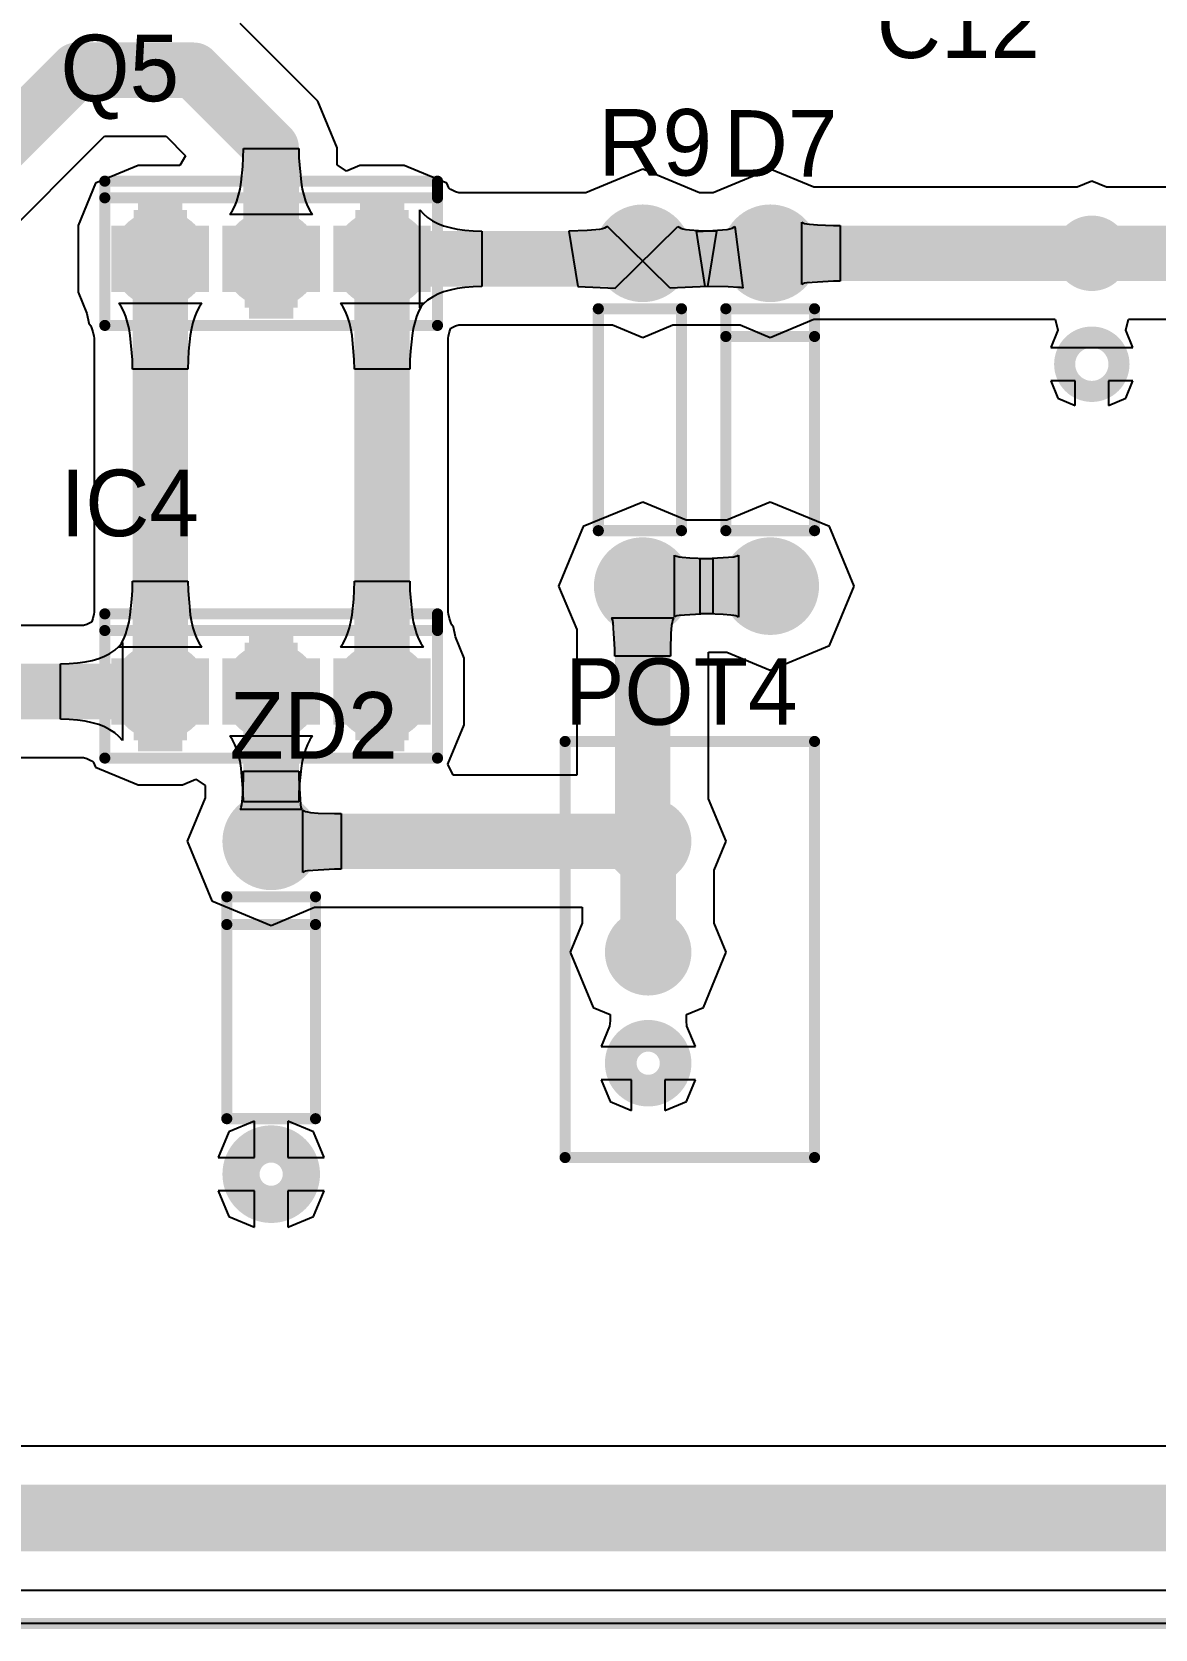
# Model space of a CAD drawing. Header units: millimetres. Extents: x 0.99 to 6.92, y 0.99 to 4.95.
# Drawn here: x 4.919 to 5.932, y 0.995 to 2.434 of the extents above; entities that cross this region are included whole.
import ezdxf

# ---------------------------------------------------------------- set-up
doc = ezdxf.new("R2010")
doc.units = ezdxf.units.MM
doc.header["$MEASUREMENT"] = 0
for name, color, linetype in [('BottomLayer', 5, 'Continuous'), ('BottomSolder', 6, 'Continuous'), ('Mechanical1', 6, 'Continuous'), ('MultiLayer', 9, 'Continuous'), ('TopLayer', 1, 'Continuous'), ('TopOverlay', 2, 'Continuous'), ('TopSolder', 216, 'Continuous')]:
    doc.layers.add(name, color=color, linetype=linetype)

msp = doc.modelspace()

# ---------------------------------------------------------------- linework, layer by layer
at = {"layer": 'BottomLayer'}
for p, q in [((5.1771, 2.3721), (5.1071, 2.4421)), ((5.1945, 2.33), (5.1771, 2.3721)), ((4.8321, 2.1879), (4.9847, 2.3405)), ((4.9847, 2.3405), (5.0403, 2.3405)), ((5.0403, 2.3405), (5.0579, 2.3229)), ((5.0579, 2.3229), (5.0525, 2.3141)), ((5.1095, 2.3132), (5.1099, 2.321)), ((5.1099, 2.321), (5.11, 2.3294)), ((5.11, 2.3294), (5.16, 2.3294)), ((5.16, 2.3294), (5.1601, 2.321)), ((5.1601, 2.321), (5.162, 2.2991)), ((5.1945, 2.3146), (5.1945, 2.33)), ((5.015, 2.3141), (4.9767, 2.2983)), ((5.0525, 2.3141), (5.015, 2.3141)), ((5.108, 2.2991), (5.1095, 2.3132)), ((5.2028, 2.3091), (5.1945, 2.3146)), ((5.215, 2.3141), (5.2028, 2.3091)), ((5.255, 2.3141), (5.215, 2.3141)), ((5.2933, 2.2983), (5.255, 2.3141)), ((5.47, 2.3108), (5.4187, 2.2895)), ((5.5213, 2.2895), (5.47, 2.3108)), ((5.585, 2.3108), (5.5337, 2.2895)), ((5.6242, 2.2945), (5.585, 2.3108)), ((4.9767, 2.2983), (4.9609, 2.26)), ((5.1055, 2.2873), (5.1069, 2.2929)), ((5.1069, 2.2929), (5.108, 2.2991)), ((5.162, 2.2991), (5.1631, 2.2929)), ((5.1631, 2.2929), (5.1645, 2.2873)), ((5.2951, 2.2939), (5.2933, 2.2983)), ((5.2953, 2.2936), (5.2951, 2.2939)), ((5.296, 2.2931), (5.2953, 2.2936)), ((5.297, 2.2924), (5.296, 2.2931)), ((5.2987, 2.2915), (5.297, 2.2924)), ((5.3011, 2.2905), (5.2987, 2.2915)), ((5.3043, 2.2896), (5.3011, 2.2905)), ((5.3045, 2.2895), (5.3043, 2.2896)), ((5.4187, 2.2895), (5.3045, 2.2895)), ((5.5337, 2.2895), (5.5213, 2.2895)), ((5.8619, 2.2945), (5.6242, 2.2945)), ((5.875, 2.2999), (5.8619, 2.2945)), ((5.8881, 2.2945), (5.875, 2.2999)), ((6.3458, 2.2945), (5.8881, 2.2945)), ((5.1, 2.2735), (5.1021, 2.2776)), ((5.1021, 2.2776), (5.1039, 2.2821)), ((5.1039, 2.2821), (5.1055, 2.2873)), ((5.1645, 2.2873), (5.1661, 2.2821)), ((5.1661, 2.2821), (5.1679, 2.2776)), ((5.1679, 2.2776), (5.17, 2.2735)), ((5.0976, 2.27), (5.1, 2.2735)), ((5.1724, 2.27), (5.0976, 2.27)), ((5.17, 2.2735), (5.1724, 2.27)), ((5.2692, 2.1858), (5.2692, 2.2742)), ((5.2692, 2.2742), (5.2724, 2.2705)), ((5.2724, 2.2705), (5.2761, 2.2673)), ((5.2761, 2.2673), (5.2804, 2.2644)), ((5.2804, 2.2644), (5.2852, 2.2619)), ((5.2852, 2.2619), (5.2905, 2.2598)), ((5.6136, 2.207), (5.6136, 2.263)), ((5.6136, 2.263), (5.6144, 2.2624)), ((5.6144, 2.2624), (5.6159, 2.2619)), ((5.6159, 2.2619), (5.6179, 2.2615)), ((5.6179, 2.2615), (5.6205, 2.2611)), ((5.6205, 2.2611), (5.6275, 2.2605)), ((5.6275, 2.2605), (5.6422, 2.26)), ((5.6422, 2.26), (5.6482, 2.26)), ((4.9609, 2.26), (4.9609, 2.2)), ((5.2905, 2.2598), (5.2964, 2.2581)), ((5.2964, 2.2581), (5.3027, 2.2567)), ((5.3027, 2.2567), (5.3096, 2.2558)), ((5.3096, 2.2558), (5.3171, 2.2552)), ((5.3171, 2.2552), (5.3251, 2.255)), ((5.3251, 2.255), (5.3251, 2.205)), ((5.4198, 2.2554), (5.4034, 2.255)), ((5.4034, 2.255), (5.4115, 2.205)), ((5.4279, 2.2561), (5.4198, 2.2554)), ((5.4311, 2.2565), (5.4279, 2.2561)), ((5.4337, 2.2571), (5.4311, 2.2565)), ((5.4357, 2.2577), (5.4337, 2.2571)), ((5.4372, 2.2584), (5.4357, 2.2577)), ((5.4382, 2.2592), (5.4372, 2.2584)), ((5.4948, 2.2036), (5.4382, 2.2592)), ((5.4452, 2.2036), (5.5018, 2.2592)), ((5.5018, 2.2592), (5.5028, 2.2584)), ((5.5028, 2.2584), (5.5043, 2.2577)), ((5.5043, 2.2577), (5.5063, 2.2571)), ((5.5063, 2.2571), (5.5089, 2.2565)), ((5.5089, 2.2565), (5.5121, 2.2561)), ((5.5121, 2.2561), (5.5202, 2.2554)), ((5.5265, 2.205), (5.5184, 2.255)), ((5.5184, 2.255), (5.5244, 2.255)), ((5.5202, 2.2554), (5.5366, 2.255)), ((5.5244, 2.255), (5.5461, 2.2565)), ((5.5366, 2.255), (5.5285, 2.205)), ((5.5461, 2.2565), (5.5487, 2.2571)), ((5.5487, 2.2571), (5.5507, 2.2577)), ((5.5507, 2.2577), (5.5522, 2.2584)), ((5.5522, 2.2584), (5.5532, 2.2592)), ((5.5532, 2.2592), (5.5602, 2.2036)), ((5.6482, 2.26), (5.6482, 2.21)), ((5.3027, 2.2033), (5.2964, 2.2019)), ((5.3096, 2.2042), (5.3027, 2.2033)), ((5.3171, 2.2048), (5.3096, 2.2042)), ((5.3251, 2.205), (5.3171, 2.2048)), ((5.4115, 2.205), (5.4452, 2.2036)), ((5.5285, 2.205), (5.4948, 2.2036)), ((5.5472, 2.2048), (5.5265, 2.205)), ((5.5564, 2.2043), (5.5472, 2.2048)), ((5.5583, 2.2041), (5.5564, 2.2043)), ((5.5595, 2.2039), (5.5583, 2.2041)), ((5.5602, 2.2036), (5.5595, 2.2039)), ((5.6144, 2.2076), (5.6136, 2.207)), ((5.6159, 2.2081), (5.6144, 2.2076)), ((5.6179, 2.2085), (5.6159, 2.2081)), ((5.6422, 2.21), (5.6179, 2.2085)), ((5.6482, 2.21), (5.6422, 2.21)), ((4.9609, 2.2), (4.9689, 2.1806)), ((5, 2.1865), (4.9976, 2.19)), ((4.9976, 2.19), (5.0724, 2.19)), ((5.0724, 2.19), (5.07, 2.1865)), ((5.2, 2.1865), (5.1976, 2.19)), ((5.1976, 2.19), (5.2724, 2.19)), ((5.2724, 2.1895), (5.2692, 2.1858)), ((5.2724, 2.19), (5.27, 2.1865)), ((5.2761, 2.1927), (5.2724, 2.1895)), ((5.2804, 2.1956), (5.2761, 2.1927)), ((5.2852, 2.1981), (5.2804, 2.1956)), ((5.2905, 2.2002), (5.2852, 2.1981)), ((5.2964, 2.2019), (5.2905, 2.2002)), ((4.9689, 2.1806), (4.9707, 2.1719)), ((5.0021, 2.1824), (5, 2.1865)), ((5.0039, 2.1779), (5.0021, 2.1824)), ((5.0055, 2.1727), (5.0039, 2.1779)), ((5.0661, 2.1779), (5.0645, 2.1727)), ((5.0679, 2.1824), (5.0661, 2.1779)), ((5.07, 2.1865), (5.0679, 2.1824)), ((5.2021, 2.1824), (5.2, 2.1865)), ((5.2039, 2.1779), (5.2021, 2.1824)), ((5.2055, 2.1727), (5.2039, 2.1779)), ((5.2661, 2.1779), (5.2645, 2.1727)), ((5.2679, 2.1824), (5.2661, 2.1779)), ((5.27, 2.1865), (5.2679, 2.1824)), ((5.585, 2.1592), (5.6242, 2.1755)), ((5.6242, 2.1755), (5.842, 2.1755)), ((5.842, 2.1755), (5.8444, 2.1656)), ((5.9056, 2.1656), (5.908, 2.1755)), ((5.908, 2.1755), (6.3458, 2.1755)), ((4.9707, 2.1719), (4.972, 2.1699)), ((4.972, 2.1699), (4.9726, 2.1688)), ((4.9726, 2.1688), (4.9734, 2.1669)), ((4.9734, 2.1669), (4.9742, 2.1641)), ((4.9742, 2.1641), (4.9751, 2.1604)), ((4.9751, 2.1604), (4.9755, 2.1584)), ((5.0069, 2.1671), (5.0055, 2.1727)), ((5.008, 2.1609), (5.0069, 2.1671)), ((5.0099, 2.139), (5.008, 2.1609)), ((5.062, 2.1609), (5.0605, 2.1468)), ((5.0631, 2.1671), (5.062, 2.1609)), ((5.0645, 2.1727), (5.0631, 2.1671)), ((5.2069, 2.1671), (5.2055, 2.1727)), ((5.208, 2.1609), (5.2069, 2.1671)), ((5.2099, 2.139), (5.208, 2.1609)), ((5.262, 2.1609), (5.2605, 2.1468)), ((5.2631, 2.1671), (5.262, 2.1609)), ((5.2645, 2.1727), (5.2631, 2.1671)), ((5.2945, 2.1584), (5.2949, 2.1604)), ((5.2949, 2.1604), (5.2958, 2.1641)), ((5.2958, 2.1641), (5.2966, 2.1669)), ((5.2966, 2.1669), (5.2969, 2.1676)), ((5.2969, 2.1676), (5.297, 2.1676)), ((5.297, 2.1676), (5.2987, 2.1685)), ((5.2987, 2.1685), (5.3011, 2.1695)), ((5.3011, 2.1695), (5.3043, 2.1704)), ((5.3043, 2.1704), (5.3045, 2.1705)), ((5.3045, 2.1705), (5.4429, 2.1705)), ((5.4429, 2.1705), (5.47, 2.1592)), ((5.47, 2.1592), (5.4971, 2.1705)), ((5.4971, 2.1705), (5.5579, 2.1705)), ((5.5579, 2.1705), (5.585, 2.1592)), ((5.8444, 2.1656), (5.8379, 2.15)), ((5.9121, 2.15), (5.9056, 2.1656)), ((4.9755, 2.1584), (4.9755, 1.9116)), ((5.0605, 2.1468), (5.0601, 2.139)), ((5.2605, 2.1468), (5.2601, 2.139)), ((5.2945, 1.9116), (5.2945, 2.1584)), ((5.8379, 2.15), (5.9121, 2.15)), ((5.01, 2.1306), (5.0099, 2.139)), ((5.06, 2.1306), (5.01, 2.1306)), ((5.0601, 2.139), (5.06, 2.1306)), ((5.21, 2.1306), (5.2099, 2.139)), ((5.26, 2.1306), (5.21, 2.1306)), ((5.2601, 2.139), (5.26, 2.1306)), ((5.86, 2.12), (5.8379, 2.12)), ((5.8379, 2.12), (5.8444, 2.1044)), ((5.86, 2.0979), (5.86, 2.12)), ((5.9121, 2.12), (5.89, 2.12)), ((5.89, 2.12), (5.89, 2.0979)), ((5.9056, 2.1044), (5.9121, 2.12)), ((5.8444, 2.1044), (5.86, 2.0979)), ((5.89, 2.0979), (5.9056, 2.1044)), ((5.47, 2.0108), (5.4164, 1.9886)), ((5.5092, 1.9945), (5.47, 2.0108)), ((5.585, 2.0108), (5.5458, 1.9945)), ((5.6386, 1.9886), (5.585, 2.0108)), ((5.4164, 1.9886), (5.3942, 1.935)), ((5.5458, 1.9945), (5.5092, 1.9945)), ((5.6608, 1.935), (5.6386, 1.9886)), ((5.4986, 1.907), (5.4986, 1.963)), ((5.4986, 1.963), (5.4994, 1.9624)), ((5.4994, 1.9624), (5.5009, 1.9619)), ((5.5009, 1.9619), (5.5029, 1.9615)), ((5.5029, 1.9615), (5.5055, 1.9611)), ((5.5055, 1.9611), (5.5125, 1.9605)), ((5.5125, 1.9605), (5.5272, 1.96)), ((5.5218, 1.91), (5.5218, 1.96)), ((5.5218, 1.96), (5.5278, 1.96)), ((5.5272, 1.96), (5.5332, 1.96)), ((5.5278, 1.96), (5.5521, 1.9615)), ((5.5332, 1.96), (5.5332, 1.91)), ((5.5521, 1.9615), (5.5541, 1.9619)), ((5.5541, 1.9619), (5.5556, 1.9624)), ((5.5556, 1.9624), (5.5564, 1.963)), ((5.5564, 1.963), (5.5564, 1.907)), ((5.0095, 1.9232), (5.0099, 1.931)), ((5.0099, 1.931), (5.01, 1.9394)), ((5.01, 1.9394), (5.06, 1.9394)), ((5.06, 1.9394), (5.0601, 1.931)), ((5.0601, 1.931), (5.062, 1.9091)), ((5.2095, 1.9232), (5.2099, 1.931)), ((5.2099, 1.931), (5.21, 1.9394)), ((5.21, 1.9394), (5.26, 1.9394)), ((5.26, 1.9394), (5.2601, 1.931)), ((5.2601, 1.931), (5.262, 1.9091)), ((5.3942, 1.935), (5.4105, 1.8958)), ((5.6386, 1.8814), (5.6608, 1.935)), ((5.008, 1.9091), (5.0095, 1.9232)), ((5.208, 1.9091), (5.2095, 1.9232)), ((4.9689, 1.9005), (4.9657, 1.8996)), ((4.9713, 1.9015), (4.9689, 1.9005)), ((4.973, 1.9024), (4.9713, 1.9015)), ((4.9731, 1.9024), (4.973, 1.9024)), ((4.9734, 1.9031), (4.9731, 1.9024)), ((4.9742, 1.9059), (4.9734, 1.9031)), ((4.9751, 1.9096), (4.9742, 1.9059)), ((4.9755, 1.9116), (4.9751, 1.9096)), ((5.0055, 1.8973), (5.0069, 1.9029)), ((5.0069, 1.9029), (5.008, 1.9091)), ((5.062, 1.9091), (5.0631, 1.9029)), ((5.0631, 1.9029), (5.0645, 1.8973)), ((5.2055, 1.8973), (5.2069, 1.9029)), ((5.2069, 1.9029), (5.208, 1.9091)), ((5.262, 1.9091), (5.2631, 1.9029)), ((5.2631, 1.9029), (5.2645, 1.8973)), ((5.2949, 1.9096), (5.2945, 1.9116)), ((5.2958, 1.9059), (5.2949, 1.9096)), ((5.2966, 1.9031), (5.2958, 1.9059)), ((5.2974, 1.9012), (5.2966, 1.9031)), ((5.298, 1.9001), (5.2974, 1.9012)), ((5.4426, 1.9056), (5.442, 1.9064)), ((5.442, 1.9064), (5.498, 1.9064)), ((5.4431, 1.9041), (5.4426, 1.9056)), ((5.4435, 1.9021), (5.4431, 1.9041)), ((5.445, 1.8778), (5.4435, 1.9021)), ((5.4965, 1.9021), (5.4961, 1.8995)), ((5.4969, 1.9041), (5.4965, 1.9021)), ((5.4974, 1.9056), (5.4969, 1.9041)), ((5.498, 1.9064), (5.4974, 1.9056)), ((5.4994, 1.9076), (5.4986, 1.907)), ((5.5009, 1.9081), (5.4994, 1.9076)), ((5.5029, 1.9085), (5.5009, 1.9081)), ((5.5272, 1.91), (5.5029, 1.9085)), ((5.5278, 1.91), (5.5218, 1.91)), ((5.5332, 1.91), (5.5272, 1.91)), ((5.5425, 1.9095), (5.5278, 1.91)), ((5.5495, 1.9089), (5.5425, 1.9095)), ((5.5521, 1.9085), (5.5495, 1.9089)), ((5.5541, 1.9081), (5.5521, 1.9085)), ((5.5556, 1.9076), (5.5541, 1.9081)), ((5.5564, 1.907), (5.5556, 1.9076)), ((4.9655, 1.8995), (4.4461, 1.8995)), ((4.9657, 1.8996), (4.9655, 1.8995)), ((5, 1.8835), (5.0021, 1.8876)), ((5.0021, 1.8876), (5.0039, 1.8921)), ((5.0039, 1.8921), (5.0055, 1.8973)), ((5.0645, 1.8973), (5.0661, 1.8921)), ((5.0661, 1.8921), (5.0679, 1.8876)), ((5.0679, 1.8876), (5.07, 1.8835)), ((5.2, 1.8835), (5.2021, 1.8876)), ((5.2021, 1.8876), (5.2039, 1.8921)), ((5.2039, 1.8921), (5.2055, 1.8973)), ((5.2645, 1.8973), (5.2661, 1.8921)), ((5.2661, 1.8921), (5.2679, 1.8876)), ((5.2679, 1.8876), (5.27, 1.8835)), ((5.2993, 1.8981), (5.298, 1.9001)), ((5.3011, 1.8894), (5.2993, 1.8981)), ((5.3091, 1.87), (5.3011, 1.8894)), ((5.4105, 1.8958), (5.4105, 1.7645)), ((5.4955, 1.8925), (5.495, 1.8778)), ((5.4961, 1.8995), (5.4955, 1.8925)), ((4.9795, 1.8698), (4.9848, 1.8719)), ((4.9848, 1.8719), (4.9896, 1.8744)), ((4.9896, 1.8744), (4.9939, 1.8773)), ((4.9939, 1.8773), (4.9976, 1.8805)), ((4.9976, 1.8805), (5.0008, 1.8842)), ((4.9976, 1.88), (5, 1.8835)), ((5.0724, 1.88), (4.9976, 1.88)), ((5.0008, 1.8842), (5.0008, 1.7958)), ((5.07, 1.8835), (5.0724, 1.88)), ((5.1976, 1.88), (5.2, 1.8835)), ((5.2724, 1.88), (5.1976, 1.88)), ((5.27, 1.8835), (5.2724, 1.88)), ((5.445, 1.8718), (5.445, 1.8778)), ((5.495, 1.8718), (5.445, 1.8718)), ((5.495, 1.8778), (5.495, 1.8718)), ((5.5295, 1.7432), (5.5295, 1.8755)), ((5.5295, 1.8755), (5.5458, 1.8755)), ((5.5458, 1.8755), (5.585, 1.8592)), ((5.585, 1.8592), (5.6386, 1.8814)), ((4.9449, 1.865), (4.9529, 1.8652)), ((4.9449, 1.815), (4.9449, 1.865)), ((4.9529, 1.8652), (4.9604, 1.8658)), ((4.9604, 1.8658), (4.9673, 1.8667)), ((4.9673, 1.8667), (4.9736, 1.8681)), ((4.9736, 1.8681), (4.9795, 1.8698)), ((5.3091, 1.81), (5.3091, 1.87)), ((4.9529, 1.8148), (4.9449, 1.815)), ((4.9604, 1.8142), (4.9529, 1.8148)), ((4.9673, 1.8133), (4.9604, 1.8142)), ((4.9736, 1.8119), (4.9673, 1.8133)), ((4.9795, 1.8102), (4.9736, 1.8119)), ((4.9848, 1.8081), (4.9795, 1.8102)), ((4.9896, 1.8056), (4.9848, 1.8081)), ((4.9939, 1.8027), (4.9896, 1.8056)), ((4.9976, 1.7995), (4.9939, 1.8027)), ((5.0008, 1.7958), (4.9976, 1.7995)), ((5.1, 1.7965), (5.0976, 1.8)), ((5.0976, 1.8), (5.1724, 1.8)), ((5.1724, 1.8), (5.17, 1.7965)), ((5.2944, 1.7745), (5.3091, 1.81)), ((5.1021, 1.7924), (5.1, 1.7965)), ((5.1039, 1.7879), (5.1021, 1.7924)), ((5.1055, 1.7827), (5.1039, 1.7879)), ((5.1661, 1.7879), (5.1645, 1.7827)), ((5.1679, 1.7924), (5.1661, 1.7879)), ((5.17, 1.7965), (5.1679, 1.7924)), ((4.8192, 1.7805), (4.9655, 1.7805)), ((4.9655, 1.7805), (4.9657, 1.7804)), ((4.9657, 1.7804), (4.9689, 1.7795)), ((4.9689, 1.7795), (4.9713, 1.7785)), ((4.9713, 1.7785), (4.973, 1.7776)), ((4.973, 1.7776), (4.974, 1.7769)), ((4.974, 1.7769), (4.9747, 1.7764)), ((4.9747, 1.7764), (4.9749, 1.7761)), ((4.9749, 1.7761), (4.9767, 1.7717)), ((4.9767, 1.7717), (5.015, 1.7559)), ((5.1069, 1.7771), (5.1055, 1.7827)), ((5.108, 1.7709), (5.1069, 1.7771)), ((5.1099, 1.749), (5.108, 1.7709)), ((5.162, 1.7709), (5.1605, 1.7568)), ((5.1631, 1.7771), (5.162, 1.7709)), ((5.1645, 1.7827), (5.1631, 1.7771)), ((5.2991, 1.7645), (5.2944, 1.7745)), ((5.055, 1.7559), (5.0672, 1.7609)), ((5.0672, 1.7609), (5.0755, 1.7554)), ((5.1095, 1.7475), (5.11, 1.7622)), ((5.11, 1.7682), (5.16, 1.7682)), ((5.11, 1.7622), (5.11, 1.7682)), ((5.16, 1.7682), (5.16, 1.7622)), ((5.16, 1.7622), (5.1615, 1.7379)), ((5.1605, 1.7568), (5.1601, 1.749)), ((5.4105, 1.7645), (5.2991, 1.7645)), ((5.015, 1.7559), (5.055, 1.7559)), ((5.0755, 1.7442), (5.0592, 1.705)), ((5.0755, 1.7554), (5.0755, 1.7442)), ((5.1089, 1.7405), (5.1095, 1.7475)), ((5.11, 1.7406), (5.1099, 1.749)), ((5.1601, 1.749), (5.16, 1.7406)), ((5.5454, 1.705), (5.5295, 1.7432)), ((5.107, 1.7336), (5.1076, 1.7344)), ((5.163, 1.7336), (5.107, 1.7336)), ((5.1076, 1.7344), (5.1081, 1.7359)), ((5.1081, 1.7359), (5.1085, 1.7379)), ((5.1085, 1.7379), (5.1089, 1.7405)), ((5.16, 1.7406), (5.11, 1.7406)), ((5.1615, 1.7379), (5.1619, 1.7359)), ((5.1619, 1.7359), (5.1624, 1.7344)), ((5.1624, 1.7344), (5.163, 1.7336)), ((5.1636, 1.677), (5.1636, 1.733)), ((5.1636, 1.733), (5.1644, 1.7324)), ((5.1644, 1.7324), (5.1659, 1.7319)), ((5.1659, 1.7319), (5.1679, 1.7315)), ((5.1679, 1.7315), (5.1705, 1.7311)), ((5.1705, 1.7311), (5.1775, 1.7305)), ((5.1775, 1.7305), (5.1922, 1.73)), ((5.1922, 1.73), (5.1982, 1.73)), ((5.1982, 1.73), (5.1982, 1.68)), ((5.0592, 1.705), (5.0814, 1.6514)), ((5.5345, 1.6789), (5.5454, 1.705)), ((5.1644, 1.6776), (5.1636, 1.677)), ((5.1659, 1.6781), (5.1644, 1.6776)), ((5.1679, 1.6785), (5.1659, 1.6781)), ((5.1922, 1.68), (5.1679, 1.6785)), ((5.1982, 1.68), (5.1922, 1.68)), ((5.5345, 1.6311), (5.5345, 1.6789)), ((5.0814, 1.6514), (5.135, 1.6292)), ((5.135, 1.6292), (5.1742, 1.6455)), ((5.1742, 1.6455), (5.4155, 1.6455)), ((5.4155, 1.6455), (5.4155, 1.6311)), ((5.4155, 1.6311), (5.4046, 1.605)), ((5.5454, 1.605), (5.5345, 1.6311)), ((5.4046, 1.605), (5.4253, 1.5553)), ((5.5247, 1.5553), (5.5454, 1.605)), ((5.4253, 1.5553), (5.4406, 1.5489)), ((5.5094, 1.5489), (5.5247, 1.5553)), ((5.4406, 1.5431), (5.4401, 1.5383)), ((5.4406, 1.5489), (5.4406, 1.5431)), ((5.5094, 1.5431), (5.5094, 1.5489)), ((5.5099, 1.5383), (5.5094, 1.5431)), ((5.4401, 1.5383), (5.4325, 1.52)), ((5.5175, 1.52), (5.5099, 1.5383)), ((5.4325, 1.52), (5.5175, 1.52)), ((5.46, 1.49), (5.4325, 1.49)), ((5.4325, 1.49), (5.4406, 1.4706)), ((5.46, 1.4625), (5.46, 1.49)), ((5.5175, 1.49), (5.49, 1.49)), ((5.49, 1.49), (5.49, 1.4625)), ((5.5094, 1.4706), (5.5175, 1.49)), ((5.4406, 1.4706), (5.46, 1.4625)), ((5.49, 1.4625), (5.5094, 1.4706)), ((5.0967, 1.4433), (5.0871, 1.42)), ((5.12, 1.4529), (5.0967, 1.4433)), ((5.12, 1.42), (5.12, 1.4529)), ((5.1733, 1.4433), (5.15, 1.4529)), ((5.15, 1.4529), (5.15, 1.42)), ((5.1829, 1.42), (5.1733, 1.4433)), ((5.0871, 1.42), (5.12, 1.42)), ((5.15, 1.42), (5.1829, 1.42)), ((5.12, 1.39), (5.0871, 1.39)), ((5.0871, 1.39), (5.0967, 1.3667)), ((5.12, 1.3571), (5.12, 1.39)), ((5.1829, 1.39), (5.15, 1.39)), ((5.15, 1.39), (5.15, 1.3571)), ((5.1733, 1.3667), (5.1829, 1.39)), ((5.0967, 1.3667), (5.12, 1.3571)), ((5.15, 1.3571), (5.1733, 1.3667)), ((6.1698, 1.1599), (4.4519, 1.1599)), ((4.425, 1.0301), (6.67, 1.0301)), ((6.91, 1), (1, 1))]:
    msp.add_line(p, q, dxfattribs=at)
for points, const_width in [([(4.79, 2.23), (4.96, 2.4)], 0.05), ([(4.96, 2.4), (5.065, 2.4)], 0.05), ([(5.065, 2.4), (5.135, 2.33)], 0.05), ([(5.135, 2.23), (5.135, 2.33)], 0.05), ([(5.035, 2.26), (5.035, 2.27)], 0.04), ([(5.135, 2.26), (5.135, 2.27)], 0.04), ([(5.235, 2.26), (5.235, 2.27)], 0.04), ([(5.0098, 2.26), (5.0098, 2.2)], 0.0295), ([(5.055, 2.2652), (5.015, 2.2652)], 0.0295), ([(5.0602, 2.26), (5.0602, 2.2)], 0.0295), ([(5.1098, 2.26), (5.1098, 2.2)], 0.0295), ([(5.155, 2.2652), (5.115, 2.2652)], 0.0295), ([(5.1602, 2.26), (5.1602, 2.2)], 0.0295), ([(5.2097, 2.26), (5.2097, 2.2)], 0.0295), ([(5.255, 2.2652), (5.215, 2.2652)], 0.0295), ([(5.2603, 2.26), (5.2603, 2.2)], 0.0295), ([(5.035, 1.84), (5.035, 2.23)], 0.05), ([(5.235, 1.84), (5.235, 2.23)], 0.05), ([(5.235, 2.23), (5.58, 2.23)], 0.05), ([(5.58, 2.23), (5.585, 2.235)], 0.05), ([(5.585, 2.235), (5.875, 2.235)], 0.05), ([(5.875, 2.235), (6.62, 2.235)], 0.05), ([(5.035, 2.2), (5.035, 2.19)], 0.04), ([(5.135, 2.2), (5.135, 2.19)], 0.04), ([(5.235, 2.2), (5.235, 2.19)], 0.04), ([(5.055, 2.1947), (5.015, 2.1947)], 0.0295), ([(5.155, 2.1947), (5.115, 2.1947)], 0.0295), ([(5.255, 2.1947), (5.215, 2.1947)], 0.0295), ([(5.47, 1.935), (5.585, 1.935)], 0.05), ([(5.47, 1.71), (5.47, 1.935)], 0.05), ([(5.055, 1.8753), (5.015, 1.8753)], 0.0295), ([(5.035, 1.87), (5.035, 1.88)], 0.04), ([(5.155, 1.8753), (5.115, 1.8753)], 0.0295), ([(5.135, 1.87), (5.135, 1.88)], 0.04), ([(5.255, 1.8753), (5.215, 1.8753)], 0.0295), ([(5.235, 1.87), (5.235, 1.88)], 0.04), ([(5.0098, 1.87), (5.0098, 1.81)], 0.0295), ([(5.0602, 1.87), (5.0602, 1.81)], 0.0295), ([(5.1098, 1.87), (5.1098, 1.81)], 0.0295), ([(5.1602, 1.87), (5.1602, 1.81)], 0.0295), ([(5.2097, 1.87), (5.2097, 1.81)], 0.0295), ([(5.2603, 1.87), (5.2603, 1.81)], 0.0295), ([(4.755, 1.84), (5.035, 1.84)], 0.05), ([(5.135, 1.705), (5.135, 1.84)], 0.05), ([(5.035, 1.81), (5.035, 1.8)], 0.04), ([(5.135, 1.81), (5.135, 1.8)], 0.04), ([(5.235, 1.81), (5.235, 1.8)], 0.04), ([(5.055, 1.8048), (5.015, 1.8048)], 0.0295), ([(5.155, 1.8048), (5.115, 1.8048)], 0.0295), ([(5.255, 1.8048), (5.215, 1.8048)], 0.0295), ([(5.135, 1.705), (5.475, 1.705)], 0.05), ([(5.47, 1.71), (5.475, 1.705)], 0.05), ([(5.475, 1.605), (5.475, 1.705)], 0.05), ([(4.425, 1.095), (6.67, 1.095)], 0.06)]:
    msp.add_lwpolyline(points, dxfattribs=dict(at, const_width=const_width))
for points, const_width in [([(4.9475, 2.4, 1), (4.9725, 2.4, 1)], 0.025), ([(4.9475, 2.4, 1), (4.9725, 2.4, 1)], 0.025), ([(5.0525, 2.4, 1), (5.0775, 2.4, 1)], 0.025), ([(5.0525, 2.4, 1), (5.0775, 2.4, 1)], 0.025), ([(5.1225, 2.33, 1), (5.1475, 2.33, 1)], 0.025), ([(5.1225, 2.33, 1), (5.1475, 2.33, 1)], 0.025), ([(5.4447, 2.235, 1), (5.4953, 2.235, 1)], 0.0295), ([(5.5598, 2.235, 1), (5.6102, 2.235, 1)], 0.0295), ([(5.0098, 2.23, 1), (5.0602, 2.23, 1)], 0.0295), ([(5.1098, 2.23, 1), (5.1602, 2.23, 1)], 0.0295), ([(5.2097, 2.23, 1), (5.2603, 2.23, 1)], 0.0295), ([(5.8525, 2.235, 1), (5.8975, 2.235, 1)], 0.015), ([(5.0225, 2.23, 1), (5.0475, 2.23, 1)], 0.025), ([(5.1225, 2.23, 1), (5.1475, 2.23, 1)], 0.025), ([(5.2225, 2.23, 1), (5.2475, 2.23, 1)], 0.025), ([(5.2225, 2.23, 1), (5.2475, 2.23, 1)], 0.025), ([(5.5675, 2.23, 1), (5.5925, 2.23, 1)], 0.025), ([(5.5675, 2.23, 1), (5.5925, 2.23, 1)], 0.025), ([(5.5725, 2.235, 1), (5.5975, 2.235, 1)], 0.025), ([(5.5725, 2.235, 1), (5.5975, 2.235, 1)], 0.025), ([(5.8625, 2.235, 1), (5.8875, 2.235, 1)], 0.025), ([(5.8625, 2.235, 1), (5.8875, 2.235, 1)], 0.025), ([(5.8525, 2.135, 1), (5.8975, 2.135, 1)], 0.015), ([(5.4447, 1.935, 1), (5.4953, 1.935, 1)], 0.0295), ([(5.5598, 1.935, 1), (5.6102, 1.935, 1)], 0.0295), ([(5.4575, 1.935, 1), (5.4825, 1.935, 1)], 0.025), ([(5.4575, 1.935, 1), (5.4825, 1.935, 1)], 0.025), ([(5.5725, 1.935, 1), (5.5975, 1.935, 1)], 0.025), ([(5.0098, 1.84, 1), (5.0602, 1.84, 1)], 0.0295), ([(5.1098, 1.84, 1), (5.1602, 1.84, 1)], 0.0295), ([(5.2097, 1.84, 1), (5.2603, 1.84, 1)], 0.0295), ([(5.0225, 1.84, 1), (5.0475, 1.84, 1)], 0.025), ([(5.0225, 1.84, 1), (5.0475, 1.84, 1)], 0.025), ([(5.1225, 1.84, 1), (5.1475, 1.84, 1)], 0.025), ([(5.2225, 1.84, 1), (5.2475, 1.84, 1)], 0.025), ([(5.1098, 1.705, 1), (5.1602, 1.705, 1)], 0.0295), ([(5.1225, 1.705, 1), (5.1475, 1.705, 1)], 0.025), ([(5.1225, 1.705, 1), (5.1475, 1.705, 1)], 0.025), ([(5.4523, 1.705, 1), (5.4977, 1.705, 1)], 0.0245), ([(5.4575, 1.71, 1), (5.4825, 1.71, 1)], 0.025), ([(5.4575, 1.71, 1), (5.4825, 1.71, 1)], 0.025), ([(5.4625, 1.705, 1), (5.4875, 1.705, 1)], 0.025), ([(5.4625, 1.705, 1), (5.4875, 1.705, 1)], 0.025), ([(5.4625, 1.705, 1), (5.4875, 1.705, 1)], 0.025), ([(5.4523, 1.605, 1), (5.4977, 1.605, 1)], 0.0245), ([(5.4625, 1.605, 1), (5.4875, 1.605, 1)], 0.025), ([(5.4523, 1.505, 1), (5.4977, 1.505, 1)], 0.0245), ([(5.1098, 1.405, 1), (5.1602, 1.405, 1)], 0.0295)]:
    msp.add_lwpolyline(points, format="xyb", close=True, dxfattribs=dict(at, const_width=const_width))
at = {"layer": 'BottomSolder'}
for points, const_width in [([(5.035, 2.26), (5.035, 2.274)], 0.048), ([(5.135, 2.26), (5.135, 2.274)], 0.048), ([(5.235, 2.26), (5.235, 2.274)], 0.048), ([(5.0077, 2.26), (5.0077, 2.2)], 0.0335), ([(5.055, 2.2673), (5.015, 2.2673)], 0.0335), ([(5.0622, 2.26), (5.0622, 2.2)], 0.0335), ([(5.1078, 2.26), (5.1078, 2.2)], 0.0335), ([(5.155, 2.2673), (5.115, 2.2673)], 0.0335), ([(5.1623, 2.26), (5.1623, 2.2)], 0.0335), ([(5.2077, 2.26), (5.2077, 2.2)], 0.0335), ([(5.255, 2.2673), (5.215, 2.2673)], 0.0335), ([(5.2622, 2.26), (5.2622, 2.2)], 0.0335), ([(5.035, 2.2), (5.035, 2.186)], 0.048), ([(5.135, 2.2), (5.135, 2.186)], 0.048), ([(5.235, 2.2), (5.235, 2.186)], 0.048), ([(5.055, 2.1928), (5.015, 2.1928)], 0.0335), ([(5.155, 2.1928), (5.115, 2.1928)], 0.0335), ([(5.255, 2.1928), (5.215, 2.1928)], 0.0335), ([(5.035, 1.87), (5.035, 1.884)], 0.048), ([(5.135, 1.87), (5.135, 1.884)], 0.048), ([(5.235, 1.87), (5.235, 1.884)], 0.048), ([(5.0077, 1.87), (5.0077, 1.81)], 0.0335), ([(5.055, 1.8773), (5.015, 1.8773)], 0.0335), ([(5.0622, 1.87), (5.0622, 1.81)], 0.0335), ([(5.1078, 1.87), (5.1078, 1.81)], 0.0335), ([(5.155, 1.8773), (5.115, 1.8773)], 0.0335), ([(5.1623, 1.87), (5.1623, 1.81)], 0.0335), ([(5.2077, 1.87), (5.2077, 1.81)], 0.0335), ([(5.255, 1.8773), (5.215, 1.8773)], 0.0335), ([(5.2622, 1.87), (5.2622, 1.81)], 0.0335), ([(5.035, 1.81), (5.035, 1.796)], 0.048), ([(5.135, 1.81), (5.135, 1.796)], 0.048), ([(5.235, 1.81), (5.235, 1.796)], 0.048), ([(5.055, 1.8028), (5.015, 1.8028)], 0.0335), ([(5.155, 1.8028), (5.115, 1.8028)], 0.0335), ([(5.255, 1.8028), (5.215, 1.8028)], 0.0335)]:
    msp.add_lwpolyline(points, dxfattribs=dict(at, const_width=const_width))
for points, const_width in [([(5.4428, 2.235, 1), (5.4973, 2.235, 1)], 0.0335), ([(5.5578, 2.235, 1), (5.6123, 2.235, 1)], 0.0335), ([(5.0077, 2.23, 1), (5.0622, 2.23, 1)], 0.0335), ([(5.1078, 2.23, 1), (5.1623, 2.23, 1)], 0.0335), ([(5.2077, 2.23, 1), (5.2622, 2.23, 1)], 0.0335), ([(5.8505, 2.235, 1), (5.8995, 2.235, 1)], 0.019), ([(5.8505, 2.135, 1), (5.8995, 2.135, 1)], 0.019), ([(5.4428, 1.935, 1), (5.4973, 1.935, 1)], 0.0335), ([(5.5578, 1.935, 1), (5.6123, 1.935, 1)], 0.0335), ([(5.0077, 1.84, 1), (5.0622, 1.84, 1)], 0.0335), ([(5.1078, 1.84, 1), (5.1623, 1.84, 1)], 0.0335), ([(5.2077, 1.84, 1), (5.2622, 1.84, 1)], 0.0335), ([(5.1078, 1.705, 1), (5.1623, 1.705, 1)], 0.0335), ([(5.4502, 1.705, 1), (5.4997, 1.705, 1)], 0.0285), ([(5.4502, 1.605, 1), (5.4997, 1.605, 1)], 0.0285), ([(5.4502, 1.505, 1), (5.4997, 1.505, 1)], 0.0285), ([(5.1078, 1.405, 1), (5.1623, 1.405, 1)], 0.0335)]:
    msp.add_lwpolyline(points, format="xyb", close=True, dxfattribs=dict(at, const_width=const_width))
at = {"layer": 'Mechanical1', "const_width": 0.01}
msp.add_lwpolyline([(1, 1), (6.91, 1)], dxfattribs=at)
at = {"layer": 'MultiLayer'}
for points, const_width in [([(5.035, 2.26), (5.035, 2.27)], 0.04), ([(5.135, 2.26), (5.135, 2.27)], 0.04), ([(5.235, 2.26), (5.235, 2.27)], 0.04), ([(5.0098, 2.26), (5.0098, 2.2)], 0.0295), ([(5.055, 2.2652), (5.015, 2.2652)], 0.0295), ([(5.0602, 2.26), (5.0602, 2.2)], 0.0295), ([(5.1098, 2.26), (5.1098, 2.2)], 0.0295), ([(5.155, 2.2652), (5.115, 2.2652)], 0.0295), ([(5.1602, 2.26), (5.1602, 2.2)], 0.0295), ([(5.2097, 2.26), (5.2097, 2.2)], 0.0295), ([(5.255, 2.2652), (5.215, 2.2652)], 0.0295), ([(5.2603, 2.26), (5.2603, 2.2)], 0.0295), ([(5.035, 2.2), (5.035, 2.19)], 0.04), ([(5.135, 2.2), (5.135, 2.19)], 0.04), ([(5.235, 2.2), (5.235, 2.19)], 0.04), ([(5.055, 2.1947), (5.015, 2.1947)], 0.0295), ([(5.155, 2.1947), (5.115, 2.1947)], 0.0295), ([(5.255, 2.1947), (5.215, 2.1947)], 0.0295), ([(5.055, 1.8753), (5.015, 1.8753)], 0.0295), ([(5.035, 1.87), (5.035, 1.88)], 0.04), ([(5.155, 1.8753), (5.115, 1.8753)], 0.0295), ([(5.135, 1.87), (5.135, 1.88)], 0.04), ([(5.255, 1.8753), (5.215, 1.8753)], 0.0295), ([(5.235, 1.87), (5.235, 1.88)], 0.04), ([(5.0098, 1.87), (5.0098, 1.81)], 0.0295), ([(5.0602, 1.87), (5.0602, 1.81)], 0.0295), ([(5.1098, 1.87), (5.1098, 1.81)], 0.0295), ([(5.1602, 1.87), (5.1602, 1.81)], 0.0295), ([(5.2097, 1.87), (5.2097, 1.81)], 0.0295), ([(5.2603, 1.87), (5.2603, 1.81)], 0.0295), ([(5.035, 1.81), (5.035, 1.8)], 0.04), ([(5.135, 1.81), (5.135, 1.8)], 0.04), ([(5.235, 1.81), (5.235, 1.8)], 0.04), ([(5.055, 1.8048), (5.015, 1.8048)], 0.0295), ([(5.155, 1.8048), (5.115, 1.8048)], 0.0295), ([(5.255, 1.8048), (5.215, 1.8048)], 0.0295)]:
    msp.add_lwpolyline(points, dxfattribs=dict(at, const_width=const_width))
for points, const_width in [([(5.4447, 2.235, 1), (5.4953, 2.235, 1)], 0.0295), ([(5.5598, 2.235, 1), (5.6102, 2.235, 1)], 0.0295), ([(5.0098, 2.23, 1), (5.0602, 2.23, 1)], 0.0295), ([(5.1098, 2.23, 1), (5.1602, 2.23, 1)], 0.0295), ([(5.2097, 2.23, 1), (5.2603, 2.23, 1)], 0.0295), ([(5.8525, 2.235, 1), (5.8975, 2.235, 1)], 0.015), ([(5.8525, 2.135, 1), (5.8975, 2.135, 1)], 0.015), ([(5.4447, 1.935, 1), (5.4953, 1.935, 1)], 0.0295), ([(5.5598, 1.935, 1), (5.6102, 1.935, 1)], 0.0295), ([(5.0098, 1.84, 1), (5.0602, 1.84, 1)], 0.0295), ([(5.1098, 1.84, 1), (5.1602, 1.84, 1)], 0.0295), ([(5.2097, 1.84, 1), (5.2603, 1.84, 1)], 0.0295), ([(5.1098, 1.705, 1), (5.1602, 1.705, 1)], 0.0295), ([(5.4523, 1.705, 1), (5.4977, 1.705, 1)], 0.0245), ([(5.4523, 1.605, 1), (5.4977, 1.605, 1)], 0.0245), ([(5.4523, 1.505, 1), (5.4977, 1.505, 1)], 0.0245), ([(5.1098, 1.405, 1), (5.1602, 1.405, 1)], 0.0295)]:
    msp.add_lwpolyline(points, format="xyb", close=True, dxfattribs=dict(at, const_width=const_width))
at = {"layer": 'TopLayer'}
for points, const_width in [([(5.035, 2.26), (5.035, 2.27)], 0.04), ([(5.135, 2.26), (5.135, 2.27)], 0.04), ([(5.235, 2.26), (5.235, 2.27)], 0.04), ([(5.0098, 2.26), (5.0098, 2.2)], 0.0295), ([(5.055, 2.2652), (5.015, 2.2652)], 0.0295), ([(5.0602, 2.26), (5.0602, 2.2)], 0.0295), ([(5.1098, 2.26), (5.1098, 2.2)], 0.0295), ([(5.155, 2.2652), (5.115, 2.2652)], 0.0295), ([(5.1602, 2.26), (5.1602, 2.2)], 0.0295), ([(5.2097, 2.26), (5.2097, 2.2)], 0.0295), ([(5.255, 2.2652), (5.215, 2.2652)], 0.0295), ([(5.2603, 2.26), (5.2603, 2.2)], 0.0295), ([(5.035, 2.2), (5.035, 2.19)], 0.04), ([(5.135, 2.2), (5.135, 2.19)], 0.04), ([(5.235, 2.2), (5.235, 2.19)], 0.04), ([(5.055, 2.1947), (5.015, 2.1947)], 0.0295), ([(5.155, 2.1947), (5.115, 2.1947)], 0.0295), ([(5.255, 2.1947), (5.215, 2.1947)], 0.0295), ([(5.055, 1.8753), (5.015, 1.8753)], 0.0295), ([(5.035, 1.87), (5.035, 1.88)], 0.04), ([(5.155, 1.8753), (5.115, 1.8753)], 0.0295), ([(5.135, 1.87), (5.135, 1.88)], 0.04), ([(5.255, 1.8753), (5.215, 1.8753)], 0.0295), ([(5.235, 1.87), (5.235, 1.88)], 0.04), ([(5.0098, 1.87), (5.0098, 1.81)], 0.0295), ([(5.0602, 1.87), (5.0602, 1.81)], 0.0295), ([(5.1098, 1.87), (5.1098, 1.81)], 0.0295), ([(5.1602, 1.87), (5.1602, 1.81)], 0.0295), ([(5.2097, 1.87), (5.2097, 1.81)], 0.0295), ([(5.2603, 1.87), (5.2603, 1.81)], 0.0295), ([(5.035, 1.81), (5.035, 1.8)], 0.04), ([(5.135, 1.81), (5.135, 1.8)], 0.04), ([(5.235, 1.81), (5.235, 1.8)], 0.04), ([(5.055, 1.8048), (5.015, 1.8048)], 0.0295), ([(5.155, 1.8048), (5.115, 1.8048)], 0.0295), ([(5.255, 1.8048), (5.215, 1.8048)], 0.0295)]:
    msp.add_lwpolyline(points, dxfattribs=dict(at, const_width=const_width))
for points, const_width in [([(5.4447, 2.235, 1), (5.4953, 2.235, 1)], 0.0295), ([(5.5598, 2.235, 1), (5.6102, 2.235, 1)], 0.0295), ([(5.0098, 2.23, 1), (5.0602, 2.23, 1)], 0.0295), ([(5.1098, 2.23, 1), (5.1602, 2.23, 1)], 0.0295), ([(5.2097, 2.23, 1), (5.2603, 2.23, 1)], 0.0295), ([(5.8525, 2.235, 1), (5.8975, 2.235, 1)], 0.015), ([(5.8525, 2.135, 1), (5.8975, 2.135, 1)], 0.015), ([(5.4447, 1.935, 1), (5.4953, 1.935, 1)], 0.0295), ([(5.5598, 1.935, 1), (5.6102, 1.935, 1)], 0.0295), ([(5.0098, 1.84, 1), (5.0602, 1.84, 1)], 0.0295), ([(5.1098, 1.84, 1), (5.1602, 1.84, 1)], 0.0295), ([(5.2097, 1.84, 1), (5.2603, 1.84, 1)], 0.0295), ([(5.1098, 1.705, 1), (5.1602, 1.705, 1)], 0.0295), ([(5.4523, 1.705, 1), (5.4977, 1.705, 1)], 0.0245), ([(5.4523, 1.605, 1), (5.4977, 1.605, 1)], 0.0245), ([(5.4523, 1.505, 1), (5.4977, 1.505, 1)], 0.0245), ([(5.1098, 1.405, 1), (5.1602, 1.405, 1)], 0.0295)]:
    msp.add_lwpolyline(points, format="xyb", close=True, dxfattribs=dict(at, const_width=const_width))
at = {"layer": 'TopOverlay', "const_width": 0.01}
for points in [[(4.985, 2.17), (4.985, 2.3)], [(4.985, 2.3), (5.285, 2.3)], [(5.285, 2.17), (5.285, 2.3)], [(5.285, 2.285), (5.285, 2.3)], [(4.985, 2.285), (5.285, 2.285)], [(5.43, 1.985), (5.43, 2.185)], [(5.43, 2.185), (5.505, 2.185)], [(5.505, 1.985), (5.505, 2.185)], [(5.545, 1.985), (5.545, 2.185)], [(5.545, 2.185), (5.625, 2.185)], [(5.625, 1.985), (5.625, 2.185)], [(4.985, 2.17), (5.285, 2.17)], [(5.545, 2.16), (5.625, 2.16)], [(5.43, 1.985), (5.505, 1.985)], [(5.545, 1.985), (5.625, 1.985)], [(4.985, 1.78), (4.985, 1.91)], [(4.985, 1.91), (5.285, 1.91)], [(5.285, 1.78), (5.285, 1.91)], [(5.285, 1.895), (5.285, 1.91)], [(4.985, 1.895), (5.285, 1.895)], [(5.4, 1.42), (5.4, 1.795)], [(5.4, 1.795), (5.625, 1.795)], [(5.625, 1.42), (5.625, 1.795)], [(4.985, 1.78), (5.285, 1.78)], [(5.095, 1.455), (5.095, 1.655)], [(5.095, 1.655), (5.175, 1.655)], [(5.175, 1.455), (5.175, 1.655)], [(5.095, 1.63), (5.175, 1.63)], [(5.095, 1.455), (5.175, 1.455)], [(5.4, 1.42), (5.625, 1.42)]]:
    msp.add_lwpolyline(points, dxfattribs=at)
at = {"layer": 'TopOverlay', "const_width": 0.005}
for points in [[(4.9825, 2.3, 1), (4.9875, 2.3, 1)], [(4.9825, 2.3, 1), (4.9875, 2.3, 1)], [(5.2825, 2.3, 1), (5.2875, 2.3, 1)], [(5.2825, 2.3, 1), (5.2875, 2.3, 1)], [(5.2825, 2.3, 1), (5.2875, 2.3, 1)], [(4.9825, 2.285, 1), (4.9875, 2.285, 1)], [(5.2825, 2.285, 1), (5.2875, 2.285, 1)], [(5.2825, 2.285, 1), (5.2875, 2.285, 1)], [(5.4275, 2.185, 1), (5.4325, 2.185, 1)], [(5.4275, 2.185, 1), (5.4325, 2.185, 1)], [(5.5025, 2.185, 1), (5.5075, 2.185, 1)], [(5.5025, 2.185, 1), (5.5075, 2.185, 1)], [(5.5425, 2.185, 1), (5.5475, 2.185, 1)], [(5.5425, 2.185, 1), (5.5475, 2.185, 1)], [(5.6225, 2.185, 1), (5.6275, 2.185, 1)], [(5.6225, 2.185, 1), (5.6275, 2.185, 1)], [(4.9825, 2.17, 1), (4.9875, 2.17, 1)], [(4.9825, 2.17, 1), (4.9875, 2.17, 1)], [(5.2825, 2.17, 1), (5.2875, 2.17, 1)], [(5.2825, 2.17, 1), (5.2875, 2.17, 1)], [(5.5425, 2.16, 1), (5.5475, 2.16, 1)], [(5.6225, 2.16, 1), (5.6275, 2.16, 1)], [(5.4275, 1.985, 1), (5.4325, 1.985, 1)], [(5.4275, 1.985, 1), (5.4325, 1.985, 1)], [(5.5025, 1.985, 1), (5.5075, 1.985, 1)], [(5.5025, 1.985, 1), (5.5075, 1.985, 1)], [(5.5425, 1.985, 1), (5.5475, 1.985, 1)], [(5.5425, 1.985, 1), (5.5475, 1.985, 1)], [(5.6225, 1.985, 1), (5.6275, 1.985, 1)], [(5.6225, 1.985, 1), (5.6275, 1.985, 1)], [(4.9825, 1.91, 1), (4.9875, 1.91, 1)], [(4.9825, 1.91, 1), (4.9875, 1.91, 1)], [(5.2825, 1.91, 1), (5.2875, 1.91, 1)], [(5.2825, 1.91, 1), (5.2875, 1.91, 1)], [(5.2825, 1.91, 1), (5.2875, 1.91, 1)], [(4.9825, 1.895, 1), (4.9875, 1.895, 1)], [(5.2825, 1.895, 1), (5.2875, 1.895, 1)], [(5.2825, 1.895, 1), (5.2875, 1.895, 1)], [(5.3975, 1.795, 1), (5.4025, 1.795, 1)], [(5.3975, 1.795, 1), (5.4025, 1.795, 1)], [(5.6225, 1.795, 1), (5.6275, 1.795, 1)], [(5.6225, 1.795, 1), (5.6275, 1.795, 1)], [(4.9825, 1.78, 1), (4.9875, 1.78, 1)], [(4.9825, 1.78, 1), (4.9875, 1.78, 1)], [(5.2825, 1.78, 1), (5.2875, 1.78, 1)], [(5.2825, 1.78, 1), (5.2875, 1.78, 1)], [(5.0925, 1.655, 1), (5.0975, 1.655, 1)], [(5.0925, 1.655, 1), (5.0975, 1.655, 1)], [(5.1725, 1.655, 1), (5.1775, 1.655, 1)], [(5.1725, 1.655, 1), (5.1775, 1.655, 1)], [(5.0925, 1.63, 1), (5.0975, 1.63, 1)], [(5.1725, 1.63, 1), (5.1775, 1.63, 1)], [(5.0925, 1.455, 1), (5.0975, 1.455, 1)], [(5.0925, 1.455, 1), (5.0975, 1.455, 1)], [(5.1725, 1.455, 1), (5.1775, 1.455, 1)], [(5.1725, 1.455, 1), (5.1775, 1.455, 1)], [(5.3975, 1.42, 1), (5.4025, 1.42, 1)], [(5.3975, 1.42, 1), (5.4025, 1.42, 1)], [(5.6225, 1.42, 1), (5.6275, 1.42, 1)], [(5.6225, 1.42, 1), (5.6275, 1.42, 1)]]:
    msp.add_lwpolyline(points, format="xyb", close=True, dxfattribs=at)
at = {"layer": 'TopSolder'}
for points, const_width in [([(5.035, 2.26), (5.035, 2.274)], 0.048), ([(5.135, 2.26), (5.135, 2.274)], 0.048), ([(5.235, 2.26), (5.235, 2.274)], 0.048), ([(5.0077, 2.26), (5.0077, 2.2)], 0.0335), ([(5.055, 2.2673), (5.015, 2.2673)], 0.0335), ([(5.0622, 2.26), (5.0622, 2.2)], 0.0335), ([(5.1078, 2.26), (5.1078, 2.2)], 0.0335), ([(5.155, 2.2673), (5.115, 2.2673)], 0.0335), ([(5.1623, 2.26), (5.1623, 2.2)], 0.0335), ([(5.2077, 2.26), (5.2077, 2.2)], 0.0335), ([(5.255, 2.2673), (5.215, 2.2673)], 0.0335), ([(5.2622, 2.26), (5.2622, 2.2)], 0.0335), ([(5.035, 2.2), (5.035, 2.186)], 0.048), ([(5.135, 2.2), (5.135, 2.186)], 0.048), ([(5.235, 2.2), (5.235, 2.186)], 0.048), ([(5.055, 2.1928), (5.015, 2.1928)], 0.0335), ([(5.155, 2.1928), (5.115, 2.1928)], 0.0335), ([(5.255, 2.1928), (5.215, 2.1928)], 0.0335), ([(5.035, 1.87), (5.035, 1.884)], 0.048), ([(5.135, 1.87), (5.135, 1.884)], 0.048), ([(5.235, 1.87), (5.235, 1.884)], 0.048), ([(5.0077, 1.87), (5.0077, 1.81)], 0.0335), ([(5.055, 1.8773), (5.015, 1.8773)], 0.0335), ([(5.0622, 1.87), (5.0622, 1.81)], 0.0335), ([(5.1078, 1.87), (5.1078, 1.81)], 0.0335), ([(5.155, 1.8773), (5.115, 1.8773)], 0.0335), ([(5.1623, 1.87), (5.1623, 1.81)], 0.0335), ([(5.2077, 1.87), (5.2077, 1.81)], 0.0335), ([(5.255, 1.8773), (5.215, 1.8773)], 0.0335), ([(5.2622, 1.87), (5.2622, 1.81)], 0.0335), ([(5.035, 1.81), (5.035, 1.796)], 0.048), ([(5.135, 1.81), (5.135, 1.796)], 0.048), ([(5.235, 1.81), (5.235, 1.796)], 0.048), ([(5.055, 1.8028), (5.015, 1.8028)], 0.0335), ([(5.155, 1.8028), (5.115, 1.8028)], 0.0335), ([(5.255, 1.8028), (5.215, 1.8028)], 0.0335)]:
    msp.add_lwpolyline(points, dxfattribs=dict(at, const_width=const_width))
for points, const_width in [([(5.4428, 2.235, 1), (5.4973, 2.235, 1)], 0.0335), ([(5.5578, 2.235, 1), (5.6123, 2.235, 1)], 0.0335), ([(5.0077, 2.23, 1), (5.0622, 2.23, 1)], 0.0335), ([(5.1078, 2.23, 1), (5.1623, 2.23, 1)], 0.0335), ([(5.2077, 2.23, 1), (5.2622, 2.23, 1)], 0.0335), ([(5.8505, 2.235, 1), (5.8995, 2.235, 1)], 0.019), ([(5.8505, 2.135, 1), (5.8995, 2.135, 1)], 0.019), ([(5.4428, 1.935, 1), (5.4973, 1.935, 1)], 0.0335), ([(5.5578, 1.935, 1), (5.6123, 1.935, 1)], 0.0335), ([(5.0077, 1.84, 1), (5.0622, 1.84, 1)], 0.0335), ([(5.1078, 1.84, 1), (5.1623, 1.84, 1)], 0.0335), ([(5.2077, 1.84, 1), (5.2622, 1.84, 1)], 0.0335), ([(5.1078, 1.705, 1), (5.1623, 1.705, 1)], 0.0335), ([(5.4502, 1.705, 1), (5.4997, 1.705, 1)], 0.0285), ([(5.4502, 1.605, 1), (5.4997, 1.605, 1)], 0.0285), ([(5.4502, 1.505, 1), (5.4997, 1.505, 1)], 0.0285), ([(5.1078, 1.405, 1), (5.1623, 1.405, 1)], 0.0335)]:
    msp.add_lwpolyline(points, format="xyb", close=True, dxfattribs=dict(at, const_width=const_width))

# ---------------------------------------------------------------- texts
at = {"layer": 'TopOverlay'}
for s, p in [('C12', (5.681, 2.411)), ('Q5', (4.945, 2.372)), ('R9', (5.43, 2.305)), ('D7', (5.543, 2.304)), ('IC4', (4.945, 1.98)), ('POT4', (5.4, 1.81)), ('ZD2', (5.0975, 1.7795))]:
    msp.add_text(s, height=0.06, dxfattribs=at).set_placement(p)

doc.saveas('drawing.dxf')
